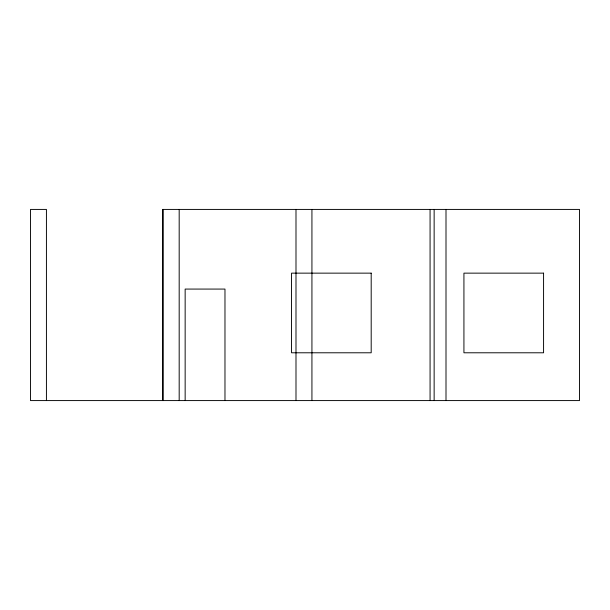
<?xml version="1.0" encoding="UTF-8"?>
<svg xmlns="http://www.w3.org/2000/svg" width="610" height="610" viewBox="0 0 610 610"><rect width="100%" height="100%" fill="white"/><g stroke="black" fill="none" stroke-linecap="round" stroke-linejoin="round"><path stroke-width="0.91" d="M446.001 209.421L446.001 400.579M434.137 209.421L434.137 400.579M430.073 209.421L430.073 400.579M311.931 209.421L311.931 400.579M295.995 209.421L295.995 400.579M224.976 400.579L224.976 289.071L185.15 289.071L185.15 400.579M179.18 209.421L179.18 400.579M163.251 209.421L163.251 400.579M162.504 400.579L162.504 209.421L579.5 209.421L579.5 400.579L30.5 400.579L30.5 209.421L46.429 209.421L46.429 400.579M371.193 273.143L291.542 273.143L291.542 352.786L371.193 352.786L371.193 273.143M543.571 273.143L463.928 273.143L463.928 352.786L543.571 352.786L543.571 273.143"/></g></svg>
